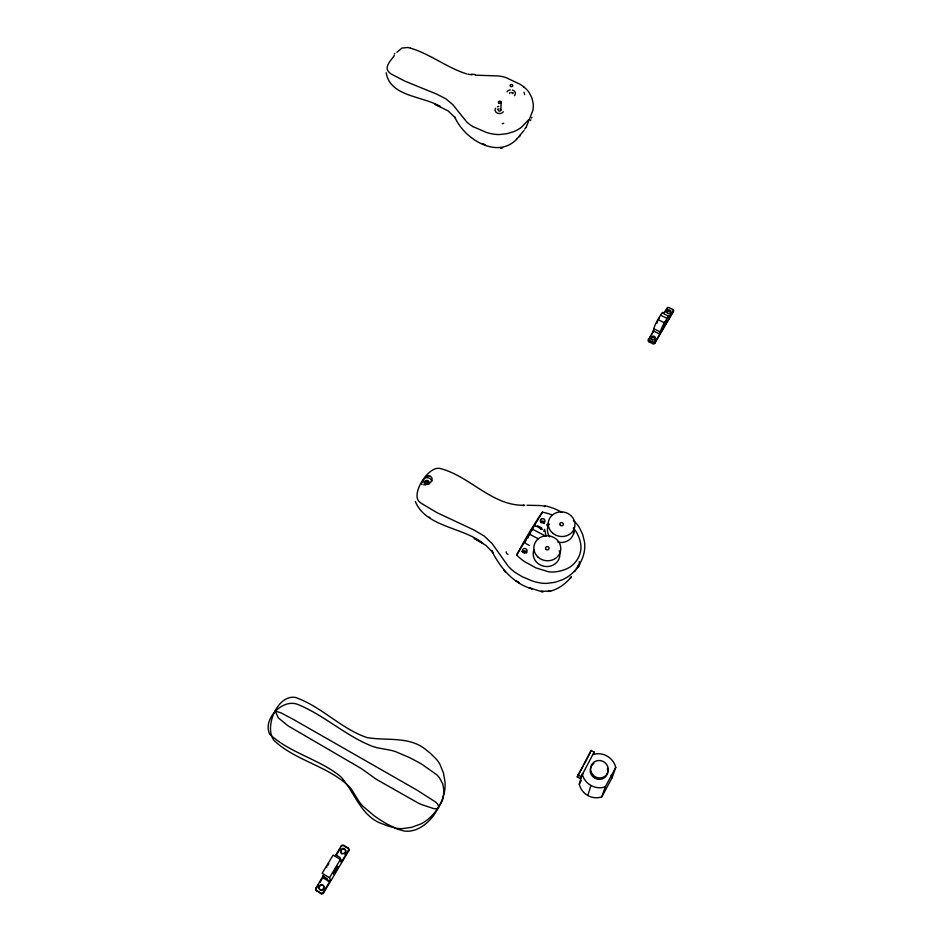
<?xml version="1.0" encoding="UTF-8"?>
<svg xmlns="http://www.w3.org/2000/svg" width="941" height="941" viewBox="0 0 941 941"><rect width="100%" height="100%" fill="white"/><g stroke="black" fill="none" stroke-linecap="round" stroke-linejoin="round"><path stroke-width="1.41" d="M545.909 535.864L544.945 530.195M500.847 110.132L501.153 102.204M541.463 529.442L541.651 527.901L537.593 525.772M523.702 86.831L526.019 88.854A27.089 21.855 1.4 0 1 528.936 92.289L531.242 96.523A39.334 31.794 1 0 1 532.1 98.746L533.124 103.157A32.359 26.136 1.2 0 1 532.7 110.885L526.148 127.341M573.892 531.63L573.516 533.818A15.868 14.621 9.9 0 1 573.657 534.17M656.877 323.245L657.277 321.94M663.758 313.494L667.016 308.072A1.459 1.235 10.3 0 1 668.957 307.613L672.839 309.471A1.459 1.235 10.5 0 1 673.485 311.177L654.865 343.23A1.47 1.259 10.3 0 1 652.901 343.7L648.996 341.795A1.459 1.259 10.1 0 1 648.361 340.066L653.948 329.844M648.996 341.795L649.314 340.36A1.47 1.259 10.1 0 1 648.667 338.631M663.029 313.141A7.328 1.023 -63.6 0 0 660.523 315.211L657.888 319.599A7.328 1.023 -63.6 0 0 653.772 328.75L653.289 330.938L659.794 334.09L660.3 331.914A7.34 1 -63.6 0 1 664.428 322.751L667.063 318.352A7.34 0.988 -63.6 0 1 669.463 316.576L664.264 314.071M652.901 343.7L653.219 342.265A1.47 1.27 10.3 0 0 655.183 341.795L673.485 311.177M654.865 343.23L655.183 341.795M669.463 316.576L668.945 318.776L667.651 318.152M583.02 773.396L580.209 778.525L577.256 776.866L591.171 750.471L594.124 752.106L593.477 754.259M580.209 778.525L594.124 752.106M579.268 784.182L582.208 773.89A17.479 16.762 36.9 0 0 605.298 786.829L601.805 796.839A17.067 16.397 38.8 0 1 579.268 784.182L581.326 780.418M591.171 750.471L584.243 764.104M587.796 795.521L590.948 785.476M601.805 796.839L612.015 777.889L615.743 767.456A17.479 16.762 36.9 0 0 592.724 754.658M578.762 566.117L574.504 571.705M531.63 118.096L531.947 117.307M657.524 321.316L658.159 319.975M530.489 120.519L530.842 119.825M605.298 786.829L615.743 767.456M577.256 776.866L582.844 766.656M658.488 319.328L659.112 318.27M330.503 880.282A1.764 1.706 -60.2 0 1 328.127 880.917L323.763 878.294A1.764 1.694 -59.3 0 1 323.21 875.906L315.917 888.057A1.776 1.706 -60.6 0 0 316.458 890.457L320.834 893.103A1.776 1.706 -61.4 0 0 323.21 892.456L330.503 880.282L329.479 877.718L322.14 873.307L333.102 855.098L340.419 859.462L341.336 862.168L348.511 850.182A1.741 1.682 -56 0 0 347.958 847.829L343.606 845.253A1.741 1.682 -55 0 0 341.265 845.877L335.678 855.169M316.458 890.457L321.104 893.715A1.776 1.706 -61.5 0 0 323.481 893.068L348.723 850.876A1.741 1.682 -56.2 0 0 348.17 848.523L347.958 847.829M525.007 543.157A7.763 1.176 -62.3 0 1 529.065 533.947L532.065 528.96A7.751 1.176 -62.4 0 1 535.464 525.748L542.251 529.312M316.741 891.08A1.776 1.706 -60.7 0 1 316.2 888.669L318.423 884.963M319.916 882.482L323.633 876.294M336.29 855.24L340.007 849.053M573.245 528.066A26.795 24.737 9.6 0 1 576.904 532.935L578.997 537.464A35.04 32.394 9 0 1 580.197 541.569C583.538 553.731 575.422 566.564 563.565 569.999A35.005 32.276 9.1 0 1 558.166 571.458L553.967 571.987A26.689 24.654 9.5 0 1 548.627 571.799L535.947 567.894L524.655 561.695A55.707 51.073 9.1 0 1 516.656 555.072L542.451 512.151A56.601 52.637 8.2 0 1 552.496 515.092M648.361 340.066L650.549 336.408M652.019 333.961L653.489 331.526M665.205 311.989L666.675 309.554M329.479 877.718L340.419 859.462M524.702 505.246C493.143 506.282 471.382 477.875 442.717 469.206A23.89 21.808 -2.1 0 0 439.67 468.406C427.967 466.265 411.652 493.108 418.757 501.13A24.431 22.278 -1.8 0 0 421.239 503.294L437.012 512.68L473.594 529.807L484.145 535.982L492.096 543.533L508.258 566.306A44.545 41.122 8.4 0 0 515.539 572.693L522.279 576.751L531.489 580.632A58.06 53.402 8.9 0 0 536.876 582.279L540.793 583.032A31.3 28.995 9.2 0 0 546.78 583.361L553.355 582.55A45.227 41.757 8.5 0 0 556.59 581.797L562.553 579.656A37.299 34.499 9 0 0 571.599 573.869C578.292 567.764 583.197 559.436 584.49 550.403A37.24 34.405 9.1 0 0 584.514 542.016L582.761 534.688L579.491 527.666A31.535 29.1 9.4 0 0 575.433 522.443L573.375 520.467M422.027 484.686A5.317 4.846 -2.7 0 1 421.474 483.027L425.285 477.252L428.355 475.805M524.031 130.399L517.068 138.739M394.303 55.519C391.362 60.177 383.422 67.011 389.174 72.433A21.314 16.962 -2.2 0 0 391.315 74.08L404.995 81.185L436.706 94.112L445.822 98.781L452.68 104.486L466.501 121.695A38.71 31.229 1 0 0 472.758 126.517M528.619 119.766L521.467 127.294A32.382 26.183 1.2 0 1 513.539 131.693L508.328 133.316A39.287 31.712 1.1 0 1 505.517 133.893L499.789 134.516A27.171 21.996 1.2 0 1 494.59 134.281L491.202 133.716A50.449 40.592 1.3 0 1 486.532 132.481L472.758 126.517M394.291 54.096L394.855 53.437M518.962 136.751L520.232 135.304L519.161 136.527M571.399 576.962L570.034 578.492L571.399 576.962C565.412 583.832 557.695 589.995 548.474 591.43L550.814 590.972L540.957 591.43L529.077 587.69L532.112 588.948C512.786 583.326 500.236 567.611 491.508 550.485L493.555 553.167L485.944 545.415L474.123 538.287L482.651 543.133C462.866 527.207 425.72 527.042 415.322 501.447M396.867 52.308L401.889 48.085L407.676 47.497A21.337 16.997 -2.2 0 1 410.523 48.156M517.268 138.55C497.824 160.17 464.089 138.997 454.832 117.107L455.432 117.943L448.245 111.014L434.624 104.122L440.541 106.745C423.85 95.958 390.068 97.076 386.186 72.763M546.839 524.443L548.062 524.125M500.835 147.925L502.529 147.643L500.412 148.008M526.995 505.27L538.852 505.505A57.201 53.096 8.5 0 1 544.463 506.082L544.992 506.176M475.428 75.174L498.695 75.962A38.369 31.006 0.9 0 1 505.776 77.503L520.055 84.255A50.802 41.192 0.8 0 1 523.714 86.819M471.253 74.186L474.923 74.504M541.063 591.442L543.275 591.642L540.957 591.43M471.935 74.857L467.771 74.151M466.56 73.857C446.893 67.658 430.355 54.108 410.523 48.144M482.58 143.632L485.18 144.749M660.523 315.211L667.063 318.352M657.888 319.599L664.428 322.751M653.772 328.75L660.3 331.914M649.314 340.36L653.219 342.265M430.319 476.217L429.543 475.911A7.422 5.281 -71.2 0 0 428.343 475.97M534.57 525.69L535.3 526.078M540.393 528.748L541.216 529.301M532.065 528.96L545.745 536.147M529.065 533.947L538.181 538.746M526.148 543.757L529.548 545.557M521.89 551.497L524.478 552.861M577.821 774.808L580.797 776.478M343.83 845.947L348.17 848.523M335.584 854.804L339.972 857.416L340.783 859.792A1.753 1.694 -57.9 0 1 341.336 862.168M429.237 517.15L429.884 517.55M503.811 570.128L505.67 572.363M315.917 888.057L316.2 888.669M320.834 893.103L321.104 893.715M323.21 892.456L323.481 893.068M323.763 878.294L322.822 876.036L327.221 878.682L328.127 880.917M341.265 845.877L341.489 846.571M348.511 850.182L348.723 850.876M423.944 484.286L423.979 485.015M422.874 481.322L422.921 482.31M607.404 768.421A8.951 8.587 36.9 0 1 602.463 778.83A8.951 8.587 36.9 0 1 591.277 774.619A8.951 8.587 36.9 0 1 593.947 763.351M611.132 775.184A17.067 16.397 38.8 0 1 612.015 777.889M526.148 127.341A34.982 19.255 36.4 0 1 524.702 128.964M500.636 109.379A1.364 1.106 1.2 0 1 500.683 110.52M500.353 110.838A1.364 1.106 1.2 0 1 498.295 110.473A1.364 1.106 1.2 0 1 499.13 108.921M497.366 109.344A4.411 3.576 1.2 0 1 497.777 109.191M503.353 111.756A4.423 3.576 1.2 0 1 497.342 113.085A4.423 3.576 1.2 0 1 495.648 108.203M497.46 106.792A4.423 3.576 1.2 0 1 498.742 106.451M503.729 123.306A13.915 11.268 1.2 0 1 502.212 123.624M511.504 92.324A1.353 1.094 1.5 0 1 512.386 93.606M509.763 93.641A1.353 1.094 1.5 0 1 510.116 92.571M512.727 92.712A4.387 3.529 1.6 0 1 513.41 93.03M512.469 90.018A4.399 3.541 1.5 0 1 514.456 95.641M507.046 91.877A4.399 3.541 1.5 0 1 510.304 89.866M523.937 92.23A13.833 11.139 1.6 0 1 524.666 94.665M579.656 563.93A51.261 17.997 31 0 1 578.374 566.882M523.384 505.752A26.689 1.106 89.8 0 1 523.537 505.129M544.674 506.693A24.878 1.364 89.7 0 1 544.98 505.976M545.074 505.823A54.213 50.285 8.1 0 1 561.824 512.363M579.256 561.624A5.446 5.046 12.2 0 1 577.445 566.4M425.473 485.085A2.27 2.07 -2.7 0 1 424.826 482.357A2.27 2.07 -2.7 0 1 427.755 481.51A2.27 2.07 -2.7 0 1 428.931 484.074M672.603 311.012A1.447 1.235 10.5 0 1 673.133 312.647M667.11 309.119A1.447 1.235 10.3 0 1 667.651 308.942M650.749 339.172A2.2 1.894 10.2 0 1 653.43 337.619A2.2 1.894 10.2 0 1 654.96 340.242M652.513 341.289A2.2 1.894 10.2 0 1 651.937 341.101M666.663 312.33A2.176 1.858 10.4 0 1 669.663 311.683A2.176 1.858 10.4 0 1 670.451 314.341M341.583 846.441A1.741 1.682 -55.2 0 1 342.065 845.983M326.762 867.226A4.446 0.694 -60.1 0 1 326.95 866.849M327.75 865.355A4.446 0.694 -60.1 0 1 328.821 863.685M319.74 889.657A2.658 2.552 -60.8 0 1 320.469 885.54A2.658 2.552 -60.8 0 1 324.163 887.151M324.186 888.21A2.658 2.552 -60.8 0 1 323.386 889.727M322.234 890.374A2.658 2.552 -60.8 0 1 320.493 890.221M341.983 853.934A2.611 2.529 -56.2 0 1 341.83 849.652A2.611 2.529 -56.2 0 1 345.806 851.029M345.829 852.076A2.611 2.529 -56.2 0 1 345.488 852.993M344.841 853.722A2.611 2.529 -56.2 0 1 344.406 854.005M543.804 531.43A15.95 14.68 9.8 0 1 544.58 529.312M547.027 525.666A15.95 14.68 9.8 0 1 548.779 524.055M542.451 512.127A48.814 7.234 -62.3 0 0 538.299 518.162L536.523 520.879A83.749 12.186 -62.2 0 0 522.984 543.428L521.114 546.745A48.991 7.281 -62.2 0 0 516.644 555.072M424.72 477.969A5.317 4.846 -2.7 0 1 431.895 481.157M427.449 483.227A6.446 2.87 -17.8 0 1 424.697 483.498M427.743 483.145A8.022 1.082 16.2 0 1 426.943 482.886M427.943 483.839A5.705 3.823 -33.1 0 1 427.32 484.05M430.213 476.346A5.34 3.717 -34.1 0 1 431.931 480.051A5.34 3.717 -34.1 0 1 428.014 484.168M507.999 554.261A2.329 2.164 5.5 0 1 506.211 551.838M540.722 522.69A2.317 2.129 7.9 0 1 544.333 523.584M522.714 552.567A2.329 2.164 7.1 0 1 526.16 552.767M541.063 519.514A1.541 1.411 7.8 0 1 541.522 519.42M522.443 551.885A2.329 2.164 7.1 0 1 526.807 552.837M540.546 521.773A2.317 2.129 7.9 0 1 544.616 522.82M528.348 537.664A4.305 0.659 -62.3 0 1 529.465 534.041A4.305 0.659 -62.3 0 1 532.147 530.042M559.33 550.885A13.374 12.386 9.3 0 1 546.356 566.553A13.374 12.386 9.3 0 1 533.853 549.979M573.704 528.277A13.292 12.209 9.7 0 1 557.848 542.145M549.72 536.852A13.292 12.209 9.7 0 1 549.038 524.125M444.046 791.087L442.952 798.827A69.587 40.545 23.5 0 1 438.859 806.425A69.94 58.342 46.9 0 1 432.307 817.141C426.379 824.41 418.016 830.703 408.335 831.209A25.36 21.043 45.3 0 1 403.971 830.962L396.949 828.962L387.198 824.116A128.505 109.544 46.1 0 1 373.953 815.635L362.685 806.049A33.453 27.807 46.4 0 1 358.333 800.356L351.663 789.64A33.229 27.218 47.8 0 0 347.864 785.335C326.268 765.48 294.933 760.434 273.76 740.202C264.033 726.887 277.466 694.376 295.356 697.434C321.528 706.491 340.854 728.722 367.002 737.568C387.186 741.12 410.441 735.662 427.179 750.8A85.96 84.161 -49.3 0 1 430.849 753.729L436.824 759.716A33.347 32.9 -28.9 0 1 439.918 764.28L443.446 772.937L445.069 782.359A39.804 39.251 -32.5 0 1 444.552 791.228C442.552 801.955 436.706 811.942 428.39 818.999A39.875 39.299 -34.9 0 1 420.815 823.963L411.617 827.339L402.089 828.656A33.558 33.088 -38.6 0 1 396.443 828.268L388.057 826.045A83.443 81.867 -15.7 0 1 383.587 824.292C360.932 817.235 355.086 792.463 340.736 776.654C319.352 759.105 290.31 753.294 269.844 734.345C262.045 719.689 282.818 697.281 298.791 704.856C324.68 715.666 345.653 735.686 371.777 746.084A32.359 18.114 22.9 0 0 377.118 747.742L388.809 749.895A33.1 19.138 23.9 0 1 395.455 751.6L408.806 757.27A131.599 80.55 24.1 0 1 422.438 764.621L436.871 774.878A24.995 14.397 24.7 0 1 439.529 777.936L442.729 783.924L444.046 791.087M663.37 326.515C667.934 322.469 667.369 315.247 663.37 326.515M438.859 806.425L438.33 808.025L436.706 808.695A39.793 7.493 31.7 0 1 433.366 808.484L421.956 804.708A31.653 5.928 31.7 0 1 417.757 802.791L376.859 779.595A17.538 3.258 31.9 0 1 374.012 777.678L363.967 770.408A33.605 6.081 32.1 0 0 360.438 768.044L287.981 725.805L278.383 717.936L275.184 711.125L280.853 712.76L294.121 719.83L416.922 790.075L435.165 801.756A11.116 2.105 31.5 0 1 437.095 803.473L438.859 806.425M515.809 580.703L519.291 582.785L515.809 580.703M591.242 772.173A8.975 8.61 36.7 0 0 606.427 774.902A8.975 8.61 36.7 0 0 600.699 760.634A8.975 8.61 36.7 0 0 591.242 772.173M499.059 103.204A1.364 1.106 1.2 0 0 501.153 102.322A1.364 1.106 1.2 0 0 499.142 101.299A1.364 1.106 1.2 0 0 499.059 103.204M510.716 86.501A1.364 1.094 1.5 0 0 512.798 85.619A1.364 1.094 1.5 0 0 510.787 84.608A1.364 1.094 1.5 0 0 510.716 86.501M651.819 339.383A2.2 1.894 10.2 0 0 655.395 338.466A2.2 1.894 10.2 0 0 652.525 336.172A2.2 1.894 10.2 0 0 651.819 339.383M667.534 313.141A2.188 1.858 10.4 0 0 671.086 312.236A2.188 1.858 10.4 0 0 668.228 309.989A2.188 1.858 10.4 0 0 667.534 313.141M334.878 872.566A4.446 0.682 -60.2 0 0 337.795 866.379A4.446 0.682 -60.2 0 0 334.02 871.719A4.446 0.682 -60.2 0 0 334.878 872.566M322.598 889.492A2.658 2.552 -60.7 0 0 322.751 884.928A2.658 2.552 -60.7 0 0 318.811 887.21A2.658 2.552 -60.7 0 0 322.598 889.492M344.1 853.358A2.611 2.529 -56 0 0 344.629 848.9A2.611 2.529 -56 0 0 340.56 850.782A2.611 2.529 -56 0 0 344.1 853.358M425.508 484.168A2.282 2.07 -2.7 0 0 429.025 482.51A2.282 2.07 -2.7 0 0 425.72 480.58A2.282 2.07 -2.7 0 0 425.508 484.168M541.063 522.29A2.329 2.129 7.9 0 0 544.898 521.267A2.329 2.129 7.9 0 0 541.934 518.691A2.329 2.129 7.9 0 0 541.063 522.29M523.302 552.343A2.341 2.176 7.1 0 0 527.042 550.956A2.341 2.176 7.1 0 0 523.808 548.627A2.341 2.176 7.1 0 0 523.302 552.343M538.252 557.307A13.492 12.48 9.2 0 0 560.483 551.238A13.492 12.48 9.2 0 0 543.239 536.264A13.492 12.48 9.2 0 0 538.252 557.307M546.121 549.415A1.788 1.647 9.2 0 0 549.062 548.615A1.788 1.647 9.2 0 0 546.792 546.627A1.788 1.647 9.2 0 0 546.121 549.415M552.626 533.112A13.409 12.304 9.6 0 0 574.68 527.136A13.409 12.304 9.6 0 0 557.484 512.375A13.409 12.304 9.6 0 0 552.626 533.112M560.401 525.337A1.776 1.623 9.6 0 0 563.33 524.56A1.776 1.623 9.6 0 0 561.059 522.596A1.776 1.623 9.6 0 0 560.401 525.337"/></g></svg>
